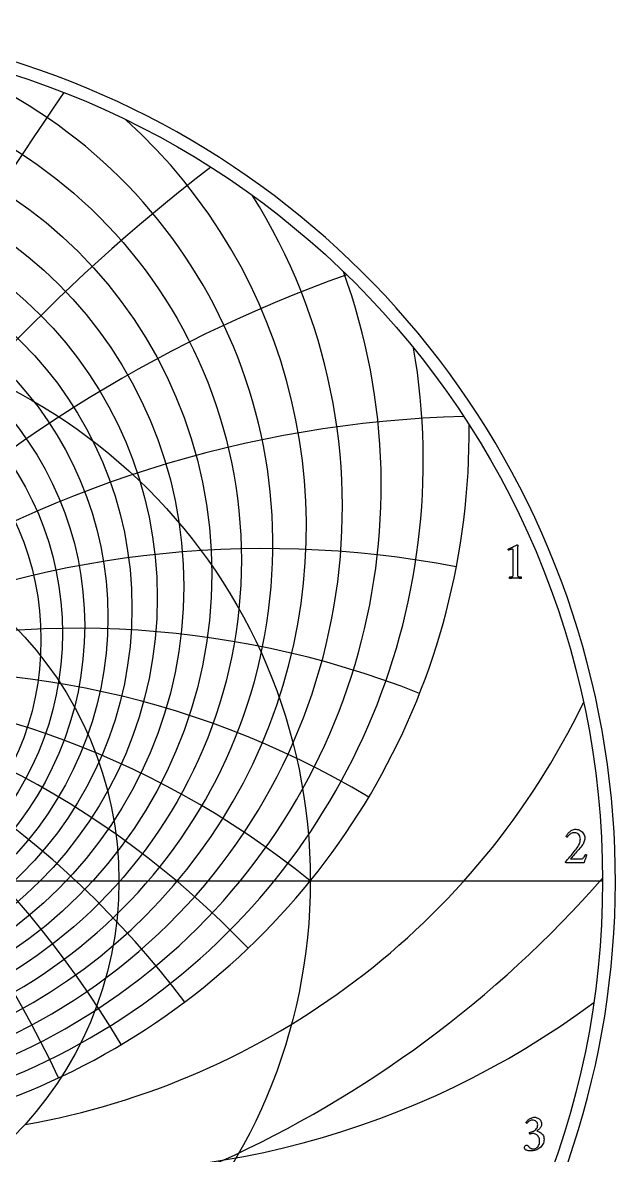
# Model space of a CAD drawing. Header units: millimetres. Extents: x -96 to 96, y -96 to 98.
# Drawn here: x 29.7 to 95.9, y -30.6 to 95.9 of the extents above; entities that cross this region are included whole.
import ezdxf

# ---------------------------------------------------------------- set-up
doc = ezdxf.new("R2010")
doc.units = ezdxf.units.MM
for name, color, linetype in [('CUT_OUTER', 1, 'Continuous'), ('ENGRAVE', 7, 'Continuous'), ('ENGRAVE_FINE', 8, 'Continuous'), ('TEXT', 5, 'Continuous')]:
    doc.layers.add(name, color=color, linetype=linetype)

msp = doc.modelspace()

# ---------------------------------------------------------------- linework, layer by layer
at = {"layer": 'CUT_OUTER'}
msp.add_arc((-0.0002, -0.0002), 95.9249, 159.960768, 87.804282, dxfattribs=at)
at = {"layer": 'ENGRAVE'}
msp.add_lwpolyline([(-94.5, 0), (94.5, 0)], dxfattribs=at)
for centre, radius in [((0, 0), 94.5), ((0, 30.4812), 41.946), ((0, 0), 61.8587), ((0, 0), 40.492)]:
    msp.add_circle(centre, radius, dxfattribs=at)
for centre, radius, start, end in [((0, 37.5775), 57.6766, 104.762326, 75.237674), ((0, 50.0922), 79.5973, 179.387133, 0.612867), ((0, -76.3891), 98.2944, 51, 129), ((0, -76.3891), 98.2944, 51, 129), ((15.2983, 57.094), 85.5586, 279.897105, 334.266125), ((36.4408, 63.1173), 95.594, 263.168398, 306.663613)]:
    msp.add_arc(centre, radius, start, end, dxfattribs=at)
at = {"layer": 'ENGRAVE_FINE'}
for centre, radius in [((0, 35.8408), 54.1642), ((0, 34.2831), 50.8581), ((0, 32.8824), 47.7334), ((0, 31.6203), 44.7688), ((0, 29.4518), 39.2493), ((0, 28.5208), 36.6647), ((0, 27.6785), 34.1802), ((0, 26.9167), 31.785)]:
    msp.add_circle(centre, radius, dxfattribs=at)
for centre, radius, start, end in [((270.0618, -76.3891), 287.3937, 145.101551, 170.385059), ((270.0618, -76.3891), 287.3937, 145.101551, 170.385059), ((0, 39.5195), 61.4248, 132.219432, 47.780568), ((170.251, -76.3891), 196.5889, 127.433987, 165.43357), ((170.251, -76.3891), 196.5889, 127.433987, 165.43357), ((0, 41.6985), 65.4439, 147.797087, 32.202913), ((0, 44.1534), 69.7761, 159.954591, 20.045409), ((117.1428, -76.3891), 152.919, 109.56589, 160.302662), ((117.1428, -76.3891), 152.919, 109.56589, 160.302662), ((0, 46.9316), 74.4729, 170.269458, 9.730542), ((-82.4788, -76.3891), 128.3143, 25.078922, 88.440652), ((-82.4788, -76.3891), 128.3143, 25.078922, 88.440652), ((82.4788, -76.3891), 128.3143, 91.559348, 154.921078), ((82.4788, -76.3891), 128.3143, 91.559348, 154.921078), ((-56.7503, -76.3891), 113.5006, 30.79319, 100.876652), ((-56.7503, -76.3891), 113.5006, 30.79319, 100.876652), ((56.7503, -76.3891), 113.5006, 79.123348, 149.20681), ((56.7503, -76.3891), 113.5006, 79.123348, 149.20681), ((-35.7763, -76.3891), 104.6028, 36.936769, 111.475271), ((-35.7763, -76.3891), 104.6028, 36.936769, 111.475271), ((35.7763, -76.3891), 104.6028, 68.524729, 143.063231), ((35.7763, -76.3891), 104.6028, 68.524729, 143.063231), ((-17.332, -76.3891), 99.8108, 43.625537, 120.768969), ((-17.332, -76.3891), 99.8108, 43.625537, 120.768969), ((17.332, -76.3891), 99.8108, 59.231031, 136.374463), ((17.332, -76.3891), 99.8108, 59.231031, 136.374463), ((0, 83.1586), 125.6729, 221.240592, 318.759408)]:
    msp.add_arc(centre, radius, start, end, dxfattribs=at)
at = {"layer": 'TEXT'}
for points in [[(84.531, 34.4725), (84.531, 36.8272), (84.5293, 36.885), (84.5243, 36.9331), (84.5159, 36.9714), (84.5042, 37.0001), (84.4883, 37.021), (84.4676, 37.0359), (84.4421, 37.0448), (84.4118, 37.0478), (84.3745, 37.045), (84.3283, 37.0366), (84.2732, 37.0227), (84.2091, 37.0031), (84.1446, 36.9817), (84.0884, 36.9621), (84.0403, 36.9444), (84.0004, 36.9286), (83.977, 36.9506), (83.9602, 36.9748), (83.9501, 37.0012), (83.9468, 37.0299), (83.9468, 37.0303), (83.9468, 37.0314), (83.9468, 37.0333), (83.9468, 37.0359), (83.9475, 37.0467), (83.9498, 37.0553), (83.9535, 37.0616), (83.9587, 37.0657), (84.0774, 37.1195), (84.1949, 37.1737), (84.3113, 37.2283), (84.4267, 37.2833), (84.5366, 37.336), (84.6368, 37.3839), (84.7273, 37.4269), (84.8082, 37.4651), (84.8751, 37.4964), (84.9237, 37.5187), (84.9541, 37.5322), (84.9662, 37.5366), (84.9781, 37.5366), (84.9919, 37.5344), (85.0034, 37.5277), (85.0127, 37.5165), (85.0198, 37.5009), (85.0254, 37.4837), (85.0302, 37.4681), (85.0343, 37.4539), (85.0377, 37.4413), (85.0362, 37.4321), (85.0317, 37.4047), (85.0243, 37.3591), (85.0139, 37.2952), (85.0034, 37.2145), (84.996, 37.1186), (84.9915, 37.0074), (84.99, 36.8809), (84.99, 34.4725), (84.9902, 34.4081), (84.9908, 34.3459), (84.9917, 34.2859), (84.993, 34.2281), (84.9958, 34.1741), (85.0012, 34.1253), (85.0092, 34.0817), (85.0198, 34.0433), (85.0299, 34.0288), (85.0481, 34.015), (85.0746, 34.002), (85.1092, 33.9897), (85.1485, 33.9787), (85.189, 33.9695), (85.2305, 33.9623), (85.2732, 33.9569), (85.3132, 33.953), (85.3469, 33.9502), (85.3743, 33.9485), (85.3954, 33.9479), (85.4034, 33.9338), (85.4095, 33.9151), (85.4138, 33.892), (85.4162, 33.8645), (85.4161, 33.8369), (85.4125, 33.8138), (85.4056, 33.7952), (85.3954, 33.781), (85.3078, 33.7868), (85.224, 33.7922), (85.1439, 33.7972), (85.0675, 33.8019), (84.9915, 33.8058), (84.9125, 33.8086), (84.8305, 33.8103), (84.7456, 33.8108), (84.664, 33.8103), (84.5861, 33.8086), (84.512, 33.8058), (84.4416, 33.8019), (84.3704, 33.7972), (84.294, 33.7922), (84.2124, 33.7868), (84.1256, 33.781), (84.1154, 33.7952), (84.1085, 33.8138), (84.1049, 33.8369), (84.1048, 33.8645), (84.1072, 33.892), (84.1115, 33.9151), (84.1176, 33.9338), (84.1256, 33.9479), (84.1467, 33.9485), (84.1741, 33.9502), (84.2078, 33.953), (84.2478, 33.9569), (84.2905, 33.9623), (84.332, 33.9695), (84.3725, 33.9787), (84.4118, 33.9897), (84.446, 34.002), (84.4714, 34.015), (84.4878, 34.0288), (84.4952, 34.0433), (84.506, 34.0817), (84.5146, 34.1253), (84.5209, 34.1741), (84.525, 34.2281), (84.5276, 34.2859), (84.5295, 34.3459), (84.5306, 34.4081), (84.531, 34.4725)], [(92.7372, 2.9039), (92.707, 2.8299), (92.6761, 2.7511), (92.6444, 2.6675), (92.612, 2.579), (92.5799, 2.4897), (92.5494, 2.4039), (92.5203, 2.3213), (92.4928, 2.2422), (92.4682, 2.171), (92.448, 2.1125), (92.4324, 2.0667), (92.4212, 2.0335), (90.4063, 2.0335), (90.3972, 2.0404), (90.3877, 2.0492), (90.3778, 2.0598), (90.3676, 2.0723), (90.3584, 2.0851), (90.3519, 2.0969), (90.348, 2.1075), (90.3467, 2.117), (90.4696, 2.2556), (90.5941, 2.3972), (90.72, 2.5417), (90.8474, 2.6893), (90.9741, 2.8379), (91.0978, 2.9858), (91.2185, 3.133), (91.3363, 3.2794), (91.4484, 3.4225), (91.5524, 3.5596), (91.6481, 3.6908), (91.7357, 3.8159), (91.8171, 3.943), (91.8825, 4.0618), (91.9318, 4.1725), (91.9652, 4.275), (91.9873, 4.3744), (92.0032, 4.4762), (92.0127, 4.5801), (92.0159, 4.6863), (92.0045, 4.8294), (91.9704, 4.9605), (91.9136, 5.0797), (91.834, 5.187), (91.737, 5.2757), (91.6276, 5.3391), (91.506, 5.3771), (91.372, 5.3897), (91.2595, 5.3834), (91.1544, 5.3644), (91.0568, 5.3327), (90.9667, 5.2884), (90.8843, 5.2366), (90.8102, 5.1826), (90.7442, 5.1263), (90.6865, 5.0678), (90.6373, 5.0119), (90.5971, 4.9635), (90.5658, 4.9225), (90.5434, 4.889), (90.5253, 4.8914), (90.5069, 4.8987), (90.4881, 4.9108), (90.4689, 4.9277), (90.4519, 4.9458), (90.4398, 4.9613), (90.4326, 4.9741), (90.4301, 4.9844), (90.443, 5.0158), (90.4637, 5.0566), (90.4922, 5.1068), (90.5285, 5.1662), (90.5727, 5.231), (90.6246, 5.2973), (90.6844, 5.3651), (90.7521, 5.4344), (90.8264, 5.5019), (90.9063, 5.5641), (90.9918, 5.6211), (91.0829, 5.6729), (91.1796, 5.7159), (91.2819, 5.7467), (91.3897, 5.7651), (91.5032, 5.7712), (91.6401, 5.7625), (91.7707, 5.7362), (91.8949, 5.6924), (92.0129, 5.6312), (92.1217, 5.5561), (92.2185, 5.4709), (92.3035, 5.3758), (92.3765, 5.2705), (92.4352, 5.1584), (92.4771, 5.0425), (92.5023, 4.9229), (92.5106, 4.7996), (92.5051, 4.6762), (92.4883, 4.5566), (92.4603, 4.4408), (92.4212, 4.3286), (92.3724, 4.2202), (92.3154, 4.1155), (92.2502, 4.0145), (92.1768, 3.9173), (92.0727, 3.7901), (91.9629, 3.6587), (91.8476, 3.5233), (91.7267, 3.3838), (91.6047, 3.2444), (91.486, 3.1095), (91.3707, 2.9791), (91.2588, 2.8532), (91.1541, 2.7356), (91.0606, 2.6304), (90.9782, 2.5374), (90.9071, 2.4568), (92.0635, 2.4568), (92.1461, 2.4637), (92.2208, 2.4843), (92.2876, 2.5188), (92.3467, 2.5671), (92.4009, 2.6295), (92.4533, 2.7064), (92.5037, 2.7979), (92.5524, 2.9039), (92.5609, 2.9195), (92.5747, 2.9307), (92.5937, 2.9374), (92.6179, 2.9396), (92.6284, 2.9389), (92.6418, 2.9367), (92.6582, 2.9329), (92.6776, 2.9277), (92.6969, 2.9218), (92.7133, 2.9158), (92.7267, 2.9098), (92.7372, 2.9039)], [(86.9281, -26.3897), (87.0045, -26.3951), (87.0846, -26.4113), (87.1684, -26.4383), (87.256, -26.4761), (87.3422, -26.5244), (87.4222, -26.5827), (87.4957, -26.6511), (87.563, -26.7295), (87.6191, -26.8174), (87.6591, -26.9143), (87.6831, -27.0201), (87.6912, -27.1349), (87.6854, -27.2254), (87.6681, -27.3122), (87.6392, -27.3953), (87.5988, -27.4747), (87.5503, -27.5496), (87.4974, -27.6192), (87.44, -27.6837), (87.3782, -27.7429), (87.3158, -27.7966), (87.2567, -27.8443), (87.201, -27.886), (87.1487, -27.9218), (87.2336, -27.9393), (87.3216, -27.968), (87.4125, -28.0078), (87.5064, -28.0589), (87.5982, -28.1209), (87.683, -28.1937), (87.7606, -28.2774), (87.8312, -28.3718), (87.8899, -28.4771), (87.9318, -28.5932), (87.957, -28.72), (87.9654, -28.8577), (87.9574, -29.0032), (87.9333, -29.1416), (87.8933, -29.2729), (87.8372, -29.3972), (87.7679, -29.5134), (87.6882, -29.6207), (87.598, -29.7191), (87.4974, -29.8085), (87.3884, -29.8884), (87.2731, -29.9583), (87.1515, -30.0181), (87.0235, -30.0678), (86.8916, -30.1069), (86.7582, -30.1349), (86.6233, -30.1517), (86.487, -30.1572), (86.4268, -30.1552), (86.3596, -30.149), (86.2852, -30.1388), (86.2038, -30.1245), (86.1209, -30.1056), (86.0421, -30.082), (85.9674, -30.0535), (85.8968, -30.0201), (85.8834, -30.0082), (85.867, -29.9903), (85.8476, -29.9665), (85.8253, -29.9367), (85.8044, -29.9035), (85.7895, -29.8696), (85.7806, -29.835), (85.7776, -29.7996), (85.7822, -29.74), (85.7962, -29.6863), (85.8195, -29.6386), (85.8521, -29.5969), (85.8907, -29.563), (85.9318, -29.5388), (85.9756, -29.5242), (86.022, -29.5194), (86.0784, -29.5252), (86.1286, -29.5425), (86.1723, -29.5714), (86.2098, -29.6118), (86.2442, -29.6567), (86.2791, -29.699), (86.3143, -29.7387), (86.3499, -29.7757), (86.3936, -29.8143), (86.4415, -29.8465), (86.4935, -29.8724), (86.5496, -29.892), (86.6075, -29.9063), (86.6651, -29.9166), (86.7223, -29.9227), (86.7791, -29.9248), (86.8568, -29.9194), (86.9348, -29.9031), (87.0132, -29.8761), (87.092, -29.8383), (87.1679, -29.788), (87.2374, -29.7236), (87.3005, -29.6449), (87.3573, -29.5522), (87.4043, -29.4439), (87.4378, -29.3189), (87.4579, -29.1772), (87.4646, -29.0186), (87.4579, -28.903), (87.4378, -28.7943), (87.4043, -28.6928), (87.3573, -28.5984), (87.2998, -28.5121), (87.2344, -28.4352), (87.1612, -28.3676), (87.0801, -28.3092), (86.9939, -28.2623), (86.905, -28.2288), (86.8135, -28.2086), (86.7195, -28.2019), (86.6716, -28.2038), (86.6233, -28.2094), (86.5747, -28.2187), (86.5257, -28.2317), (86.4793, -28.2455), (86.4385, -28.2571), (86.4033, -28.2664), (86.3737, -28.2735), (86.3581, -28.2485), (86.3469, -28.2213), (86.3402, -28.1919), (86.3379, -28.1602), (86.3387, -28.1408), (86.3409, -28.1244), (86.3447, -28.111), (86.3499, -28.1006), (86.4646, -28.0704), (86.5764, -28.0335), (86.6852, -27.9899), (86.791, -27.9396), (86.8903, -27.8821), (86.9795, -27.8167), (87.0587, -27.7435), (87.1278, -27.6624), (87.1839, -27.5725), (87.2239, -27.4724), (87.248, -27.3623), (87.256, -27.2422), (87.2459, -27.1308), (87.2157, -27.0291), (87.1654, -26.937), (87.095, -26.8547), (87.009, -26.7869), (86.9117, -26.7384), (86.8033, -26.7094), (86.6837, -26.6997), (86.5943, -26.7051), (86.5108, -26.7213), (86.4333, -26.7483), (86.3618, -26.7861), (86.2968, -26.8297), (86.2388, -26.8741), (86.188, -26.9191), (86.1442, -26.965), (86.1071, -27.0069), (86.0764, -27.0402), (86.052, -27.065), (86.0339, -27.0812), (86.022, -27.0786), (86.0101, -27.0708), (85.9982, -27.0577), (85.9862, -27.0395), (85.9758, -27.0186), (85.9683, -26.9978), (85.9639, -26.9769), (85.9624, -26.956), (86.0103, -26.888), (86.0645, -26.8212), (86.125, -26.7554), (86.1919, -26.6908), (86.2647, -26.6293), (86.3432, -26.573), (86.4272, -26.522), (86.5168, -26.4761), (86.6118, -26.4383), (86.712, -26.4113), (86.8175, -26.3951), (86.9281, -26.3897)]]:
    msp.add_lwpolyline(points, close=True, dxfattribs=at)

doc.saveas('drawing.dxf')
